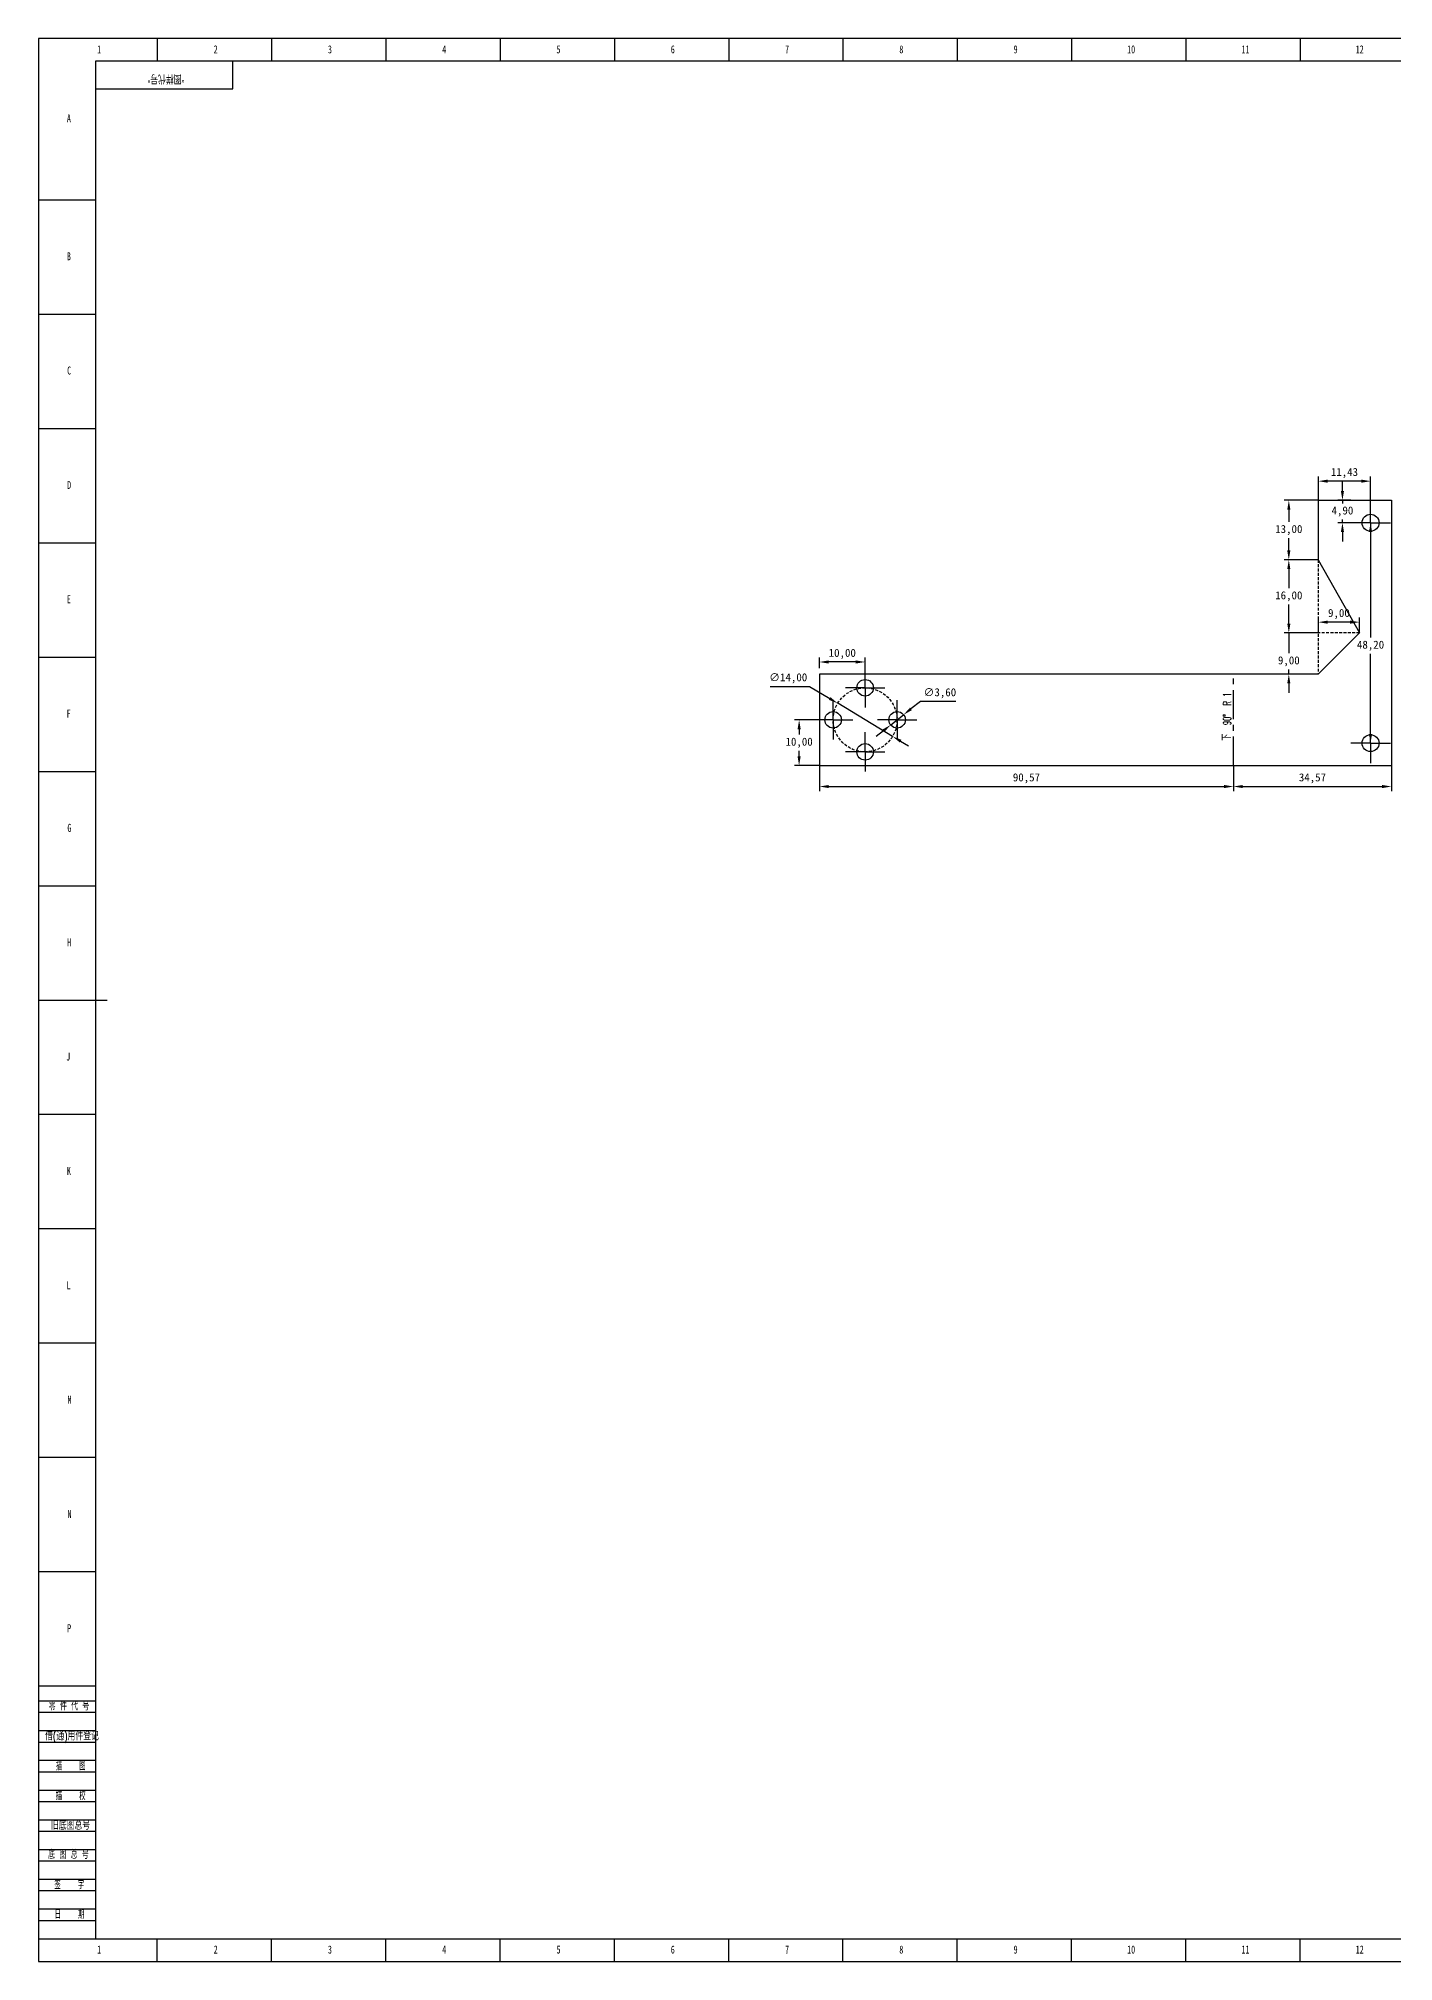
# Model space of a CAD drawing. Header units: millimetres. Extents: x 0 to 594, y 0 to 421.
# Drawn here: x 0 to 296.5, y 0 to 420.5 of the extents above; entities that cross this region are included whole.
import ezdxf

# ---------------------------------------------------------------- set-up
doc = ezdxf.new("R2010")
doc.units = ezdxf.units.MM
doc.header["$LTSCALE"] = 0.5
doc.header["$PDSIZE"] = -1
doc.linetypes.add('CENTERX2', pattern=[20.32, 12.7, -2.54, 2.54, -2.54])
doc.linetypes.add('HIDDEN', pattern=[1.905, 1.27, -0.635])
for name, color, linetype in [('10', 7, 'Continuous'), ('5', 7, 'Continuous'), ('9', 7, 'Continuous'), ('SLD-0', 7, 'Continuous')]:
    doc.layers.add(name, color=color, linetype=linetype)
doc.styles.add('SLDTEXTSTYLE0', font='TXT', dxfattribs={"width": 0.7, "bigfont": 'bigfont'})
doc.styles.add('SLDTEXTSTYLE2', font='TXT', dxfattribs={"width": 0.614286, "bigfont": 'bigfont'})
doc.styles.add('SLDTEXTSTYLE4', font='TXT', dxfattribs={"width": 0.566667, "bigfont": 'bigfont'})
doc.styles.add('SLDTEXTSTYLE5', font='TXT', dxfattribs={"width": 0.7})
doc.styles.add('SLDTEXTSTYLE6', font='TXT', dxfattribs={"width": 0.609091, "bigfont": 'bigfont'})
doc.dimstyles.new('ISO-25', dxfattribs={"dimtxt": 2.5, "dimasz": 2.5, "dimexe": 1.25, "dimexo": 0.625, "dimtad": 1, "dimtxsty": 'Standard', "dimcen": 2.5, "dimadec": 0, "dimazin": 0, "dimtfac": 1, "dimtmove": 0, "dimatfit": 3, "dimfxl": 1, "dimarcsym": 0})

# ---------------------------------------------------------------- blocks, each defined once
blk = doc.blocks.new('SW_CENTERMARKSYMBOL_1')
at = {"layer": '10', "color": 0}
for p, q in [((0, 2.5), (0, 4.35)), ((-2.5, 0), (-4.35, 0)), ((0, 0), (-2.5, 0)), ((0, 0), (0, 2.5)), ((0, 0), (0, -2.5)), ((0, 0), (2.5, 0)), ((2.5, 0), (4.35, 0)), ((0, -2.5), (0, -4.35))]:
    blk.add_line(p, q, dxfattribs=at)
blk = doc.blocks.new('SW_CENTERMARKSYMBOL_2')
at = {"layer": '10', "color": 0}
for p, q in [((0, 2.5), (0, 4.35)), ((-2.5, 0), (-4.35, 0)), ((0, 0), (-2.5, 0)), ((0, 0), (0, 2.5)), ((0, 0), (0, -2.5)), ((0, 0), (2.5, 0)), ((2.5, 0), (4.35, 0)), ((0, -2.5), (0, -4.35))]:
    blk.add_line(p, q, dxfattribs=at)
blk = doc.blocks.new('SW_CENTERMARKSYMBOL_5')
at = {"layer": '10', "color": 0}
for p, q in [((0, 2.5), (0, 4.3)), ((-2.5, 0), (-4.3, 0)), ((0, 0), (-2.5, 0)), ((0, 0), (0, 2.5)), ((0, 0), (0, -2.5)), ((0, 0), (2.5, 0)), ((2.5, 0), (4.3, 0)), ((0, -2.5), (0, -4.3))]:
    blk.add_line(p, q, dxfattribs=at)
blk = doc.blocks.new('SW_CENTERMARKSYMBOL_6')
at = {"layer": '10', "color": 0}
for p, q in [((0, 2.5), (0, 4.3)), ((-2.5, 0), (-4.3, 0)), ((0, 0), (-2.5, 0)), ((0, 0), (0, 2.5)), ((0, 0), (0, -2.5)), ((0, 0), (2.5, 0)), ((2.5, 0), (4.3, 0)), ((0, -2.5), (0, -4.3))]:
    blk.add_line(p, q, dxfattribs=at)
blk = doc.blocks.new('SW_CENTERMARKSYMBOL_7')
at = {"layer": '10', "color": 0}
for p, q in [((0, 2.5), (0, 4.3)), ((-2.5, 0), (-4.3, 0)), ((0, 0), (-2.5, 0)), ((0, 0), (0, 2.5)), ((0, 0), (0, -2.5)), ((0, 0), (2.5, 0)), ((2.5, 0), (4.3, 0)), ((0, -2.5), (0, -4.3))]:
    blk.add_line(p, q, dxfattribs=at)
blk = doc.blocks.new('SW_CENTERMARKSYMBOL_8')
at = {"layer": '10', "color": 0}
for p, q in [((0, 2.5), (0, 4.3)), ((-2.5, 0), (-4.3, 0)), ((0, 0), (-2.5, 0)), ((0, 0), (0, 2.5)), ((0, 0), (0, -2.5)), ((0, 0), (2.5, 0)), ((2.5, 0), (4.3, 0)), ((0, -2.5), (0, -4.3))]:
    blk.add_line(p, q, dxfattribs=at)
blk = doc.blocks.new('SW_CENTERMARKSYMBOL_10')
at = {"layer": '10', "color": 0}
for p, q in [((0, 2.5), (0, 4.35)), ((-2.5, 0), (-4.35, 0)), ((0, 0), (-2.5, 0)), ((0, 0), (0, 2.5)), ((0, 0), (0, -2.5)), ((0, 0), (2.5, 0)), ((2.5, 0), (4.35, 0)), ((0, -2.5), (0, -4.35))]:
    blk.add_line(p, q, dxfattribs=at)
blk = doc.blocks.new('SW_CENTERMARKSYMBOL_11')
at = {"layer": '10', "color": 0}
for p, q in [((0, 2.5), (0, 4.35)), ((-2.5, 0), (-4.35, 0)), ((0, 0), (-2.5, 0)), ((0, 0), (0, 2.5)), ((0, 0), (0, -2.5)), ((0, 0), (2.5, 0)), ((2.5, 0), (4.35, 0)), ((0, -2.5), (0, -4.35))]:
    blk.add_line(p, q, dxfattribs=at)
blk = doc.blocks.new('SW_CENTERMARKSYMBOL_14')
at = {"layer": '10', "color": 0}
for p, q in [((0, 2.5), (0, 4.3)), ((-2.5, 0), (-4.3, 0)), ((0, 0), (-2.5, 0)), ((0, 0), (0, 2.5)), ((0, 0), (0, -2.5)), ((0, 0), (2.5, 0)), ((2.5, 0), (4.3, 0)), ((0, -2.5), (0, -4.3))]:
    blk.add_line(p, q, dxfattribs=at)
blk = doc.blocks.new('SW_CENTERMARKSYMBOL_15')
at = {"layer": '10', "color": 0}
for p, q in [((0, 2.5), (0, 4.3)), ((-2.5, 0), (-4.3, 0)), ((0, 0), (-2.5, 0)), ((0, 0), (0, 2.5)), ((0, 0), (0, -2.5)), ((0, 0), (2.5, 0)), ((2.5, 0), (4.3, 0)), ((0, -2.5), (0, -4.3))]:
    blk.add_line(p, q, dxfattribs=at)
blk = doc.blocks.new('SW_CENTERMARKSYMBOL_16')
at = {"layer": '10', "color": 0}
for p, q in [((0, 2.5), (0, 4.3)), ((-2.5, 0), (-4.3, 0)), ((0, 0), (-2.5, 0)), ((0, 0), (0, 2.5)), ((0, 0), (0, -2.5)), ((0, 0), (2.5, 0)), ((2.5, 0), (4.3, 0)), ((0, -2.5), (0, -4.3))]:
    blk.add_line(p, q, dxfattribs=at)
blk = doc.blocks.new('SW_CENTERMARKSYMBOL_17')
at = {"layer": '10', "color": 0}
for p, q in [((0, 2.5), (0, 4.3)), ((-2.5, 0), (-4.3, 0)), ((0, 0), (-2.5, 0)), ((0, 0), (0, 2.5)), ((0, 0), (0, -2.5)), ((0, 0), (2.5, 0)), ((2.5, 0), (4.3, 0)), ((0, -2.5), (0, -4.3))]:
    blk.add_line(p, q, dxfattribs=at)
blk = doc.blocks.new('*D19')
at = {"color": 0, "lineweight": -2, "transparency": 16777216}
for p, q in [((170.85, 261.51), (170.85, 255.93)), ((261.42, 261.51), (261.42, 255.93)), ((172.89, 256.93), (259.38, 256.93))]:
    blk.add_line(p, q, dxfattribs=at)
at = {"color": 0, "transparency": 16777216}
for points in [[(172.89, 257.27), (172.89, 256.59), (170.85, 256.93)], [(259.38, 257.27), (259.38, 256.59), (261.42, 256.93)]]:
    blk.add_solid(points, dxfattribs=at)
at = {"layer": 'Defpoints', "color": 0, "transparency": 16777216}
for p in [(170.85, 261.51), (261.42, 261.51), (261.42, 256.93)]:
    blk.add_point(p, dxfattribs=at)
at = {"color": 0, "transparency": 16777216, "insert": (216.14, 258.71), "char_height": 1.75, "attachment_point": 5}
blk.add_mtext('90,57', dxfattribs=at)
blk = doc.blocks.new('*D23')
at = {"color": 0, "lineweight": -2, "transparency": 16777216}
for p, q in [((160.08, 278.81), (168.71, 278.81)), ((168.71, 278.81), (173.11, 276.17)), ((186.85, 267.9), (174.85, 275.12)), ((188.6, 266.85), (190.35, 265.8))]:
    blk.add_line(p, q, dxfattribs=at)
at = {"color": 0, "transparency": 16777216}
for points in [[(173.28, 276.46), (172.93, 275.88), (174.85, 275.12)], [(188.78, 267.14), (188.43, 266.56), (186.85, 267.9)]]:
    blk.add_solid(points, dxfattribs=at)
at = {"layer": 'Defpoints', "color": 0, "transparency": 16777216}
for p in [(174.85, 275.12), (186.85, 267.9)]:
    blk.add_point(p, dxfattribs=at)
at = {"color": 0, "transparency": 16777216, "insert": (164.02, 280.59), "char_height": 1.75, "attachment_point": 5}
blk.add_mtext('∅14,00', dxfattribs=at)
blk = doc.blocks.new('*D24')
at = {"color": 0, "lineweight": -2, "transparency": 16777216}
for p, q in [((170.85, 282.81), (170.85, 285.16)), ((178.81, 284.16), (172.89, 284.16)), ((180.85, 282.81), (180.85, 285.16))]:
    blk.add_line(p, q, dxfattribs=at)
at = {"color": 0, "transparency": 16777216}
for points in [[(172.89, 284.5), (172.89, 283.82), (170.85, 284.16)], [(178.81, 284.5), (178.81, 283.82), (180.85, 284.16)]]:
    blk.add_solid(points, dxfattribs=at)
at = {"layer": 'Defpoints', "color": 0, "transparency": 16777216}
for p in [(170.85, 284.16), (170.85, 282.81), (180.85, 282.81)]:
    blk.add_point(p, dxfattribs=at)
at = {"color": 0, "transparency": 16777216, "insert": (175.85, 285.94), "char_height": 1.75, "attachment_point": 5}
blk.add_mtext('10,00', dxfattribs=at)
blk = doc.blocks.new('*D25')
at = {"color": 0, "lineweight": -2, "transparency": 16777216}
for p, q in [((170.85, 271.51), (165.41, 271.51)), ((166.41, 269.47), (166.41, 268.29)), ((170.85, 261.51), (165.41, 261.51)), ((166.41, 263.55), (166.41, 264.73))]:
    blk.add_line(p, q, dxfattribs=at)
at = {"color": 0, "transparency": 16777216}
for points in [[(166.07, 269.47), (166.75, 269.47), (166.41, 271.51)], [(166.07, 263.55), (166.75, 263.55), (166.41, 261.51)]]:
    blk.add_solid(points, dxfattribs=at)
at = {"layer": 'Defpoints', "color": 0, "transparency": 16777216}
for p in [(166.41, 271.51), (170.85, 271.51), (170.85, 261.51)]:
    blk.add_point(p, dxfattribs=at)
at = {"color": 0, "transparency": 16777216, "insert": (166.41, 266.51), "char_height": 1.75, "attachment_point": 5}
blk.add_mtext('10,00', dxfattribs=at)
blk = doc.blocks.new('*D26')
at = {"color": 0, "lineweight": -2, "transparency": 16777216}
for p, q in [((280, 306.51), (272.54, 306.51)), ((273.54, 304.47), (273.54, 300.29)), ((273.54, 292.55), (273.54, 296.73)), ((280, 290.51), (272.54, 290.51))]:
    blk.add_line(p, q, dxfattribs=at)
at = {"color": 0, "transparency": 16777216}
for points in [[(273.2, 304.47), (273.88, 304.47), (273.54, 306.51)], [(273.2, 292.55), (273.88, 292.55), (273.54, 290.51)]]:
    blk.add_solid(points, dxfattribs=at)
at = {"layer": 'Defpoints', "color": 0, "transparency": 16777216}
for p in [(280, 306.51), (273.54, 290.51), (280, 290.51)]:
    blk.add_point(p, dxfattribs=at)
at = {"color": 0, "transparency": 16777216, "insert": (273.54, 298.51), "char_height": 1.75, "attachment_point": 5}
blk.add_mtext('16,00', dxfattribs=at)
blk = doc.blocks.new('*D27')
at = {"color": 0, "lineweight": -2, "transparency": 16777216}
for p, q in [((273.54, 292.55), (273.54, 294.59)), ((280, 290.51), (272.54, 290.51)), ((273.54, 290.51), (273.54, 286.08)), ((273.54, 281.51), (273.54, 282.51)), ((280, 281.51), (272.54, 281.51)), ((273.54, 279.47), (273.54, 277.43))]:
    blk.add_line(p, q, dxfattribs=at)
at = {"color": 0, "transparency": 16777216}
for points in [[(273.2, 292.55), (273.88, 292.55), (273.54, 290.51)], [(273.2, 279.47), (273.88, 279.47), (273.54, 281.51)]]:
    blk.add_solid(points, dxfattribs=at)
at = {"layer": 'Defpoints', "color": 0, "transparency": 16777216}
for p in [(280, 290.51), (273.54, 281.51), (280, 281.51)]:
    blk.add_point(p, dxfattribs=at)
at = {"color": 0, "transparency": 16777216, "insert": (273.54, 284.29), "char_height": 1.75, "attachment_point": 5}
blk.add_mtext('9,00', dxfattribs=at)
blk = doc.blocks.new('*D28')
at = {"color": 0, "lineweight": -2, "transparency": 16777216}
for p, q in [((280, 290.51), (280, 293.87)), ((286.96, 292.87), (282.04, 292.87)), ((289, 290.51), (289, 293.87))]:
    blk.add_line(p, q, dxfattribs=at)
at = {"color": 0, "transparency": 16777216}
for points in [[(282.04, 293.21), (282.04, 292.53), (280, 292.87)], [(286.96, 293.21), (286.96, 292.53), (289, 292.87)]]:
    blk.add_solid(points, dxfattribs=at)
at = {"layer": 'Defpoints', "color": 0, "transparency": 16777216}
for p in [(280, 292.87), (280, 290.51), (289, 290.51)]:
    blk.add_point(p, dxfattribs=at)
at = {"color": 0, "transparency": 16777216, "insert": (284.5, 294.65), "char_height": 1.75, "attachment_point": 5}
blk.add_mtext('9,00', dxfattribs=at)
blk = doc.blocks.new('*D29')
at = {"color": 0, "lineweight": -2, "transparency": 16777216}
for p, q in [((280, 319.51), (272.54, 319.51)), ((273.54, 317.47), (273.54, 314.79)), ((273.54, 308.55), (273.54, 311.23)), ((280, 306.51), (272.54, 306.51))]:
    blk.add_line(p, q, dxfattribs=at)
at = {"color": 0, "transparency": 16777216}
for points in [[(273.2, 317.47), (273.88, 317.47), (273.54, 319.51)], [(273.2, 308.55), (273.88, 308.55), (273.54, 306.51)]]:
    blk.add_solid(points, dxfattribs=at)
at = {"layer": 'Defpoints', "color": 0, "transparency": 16777216}
for p in [(280, 319.51), (273.54, 306.51), (280, 306.51)]:
    blk.add_point(p, dxfattribs=at)
at = {"color": 0, "transparency": 16777216, "insert": (273.54, 313.01), "char_height": 1.75, "attachment_point": 5}
blk.add_mtext('13,00', dxfattribs=at)
blk = doc.blocks.new('*D31')
at = {"color": 0, "lineweight": -2, "transparency": 16777216}
for p, q in [((192.94, 275.54), (190.86, 273.9)), ((200.7, 275.54), (192.94, 275.54)), ((184.84, 269.12), (183.25, 267.86)), ((186.44, 270.39), (189.26, 272.63))]:
    blk.add_line(p, q, dxfattribs=at)
at = {"color": 0, "transparency": 16777216}
for points in [[(190.65, 274.16), (191.07, 273.63), (189.26, 272.63)], [(184.63, 269.39), (185.06, 268.86), (186.44, 270.39)]]:
    blk.add_solid(points, dxfattribs=at)
at = {"layer": 'Defpoints', "color": 0, "transparency": 16777216}
for p in [(186.44, 270.39), (189.26, 272.63)]:
    blk.add_point(p, dxfattribs=at)
at = {"color": 0, "transparency": 16777216, "insert": (197.2, 277.32), "char_height": 1.75, "attachment_point": 5}
blk.add_mtext('∅3,60', dxfattribs=at)
blk = doc.blocks.new('*D37')
at = {"color": 0, "lineweight": -2, "transparency": 16777216}
for p, q in [((291.42, 314.61), (292.42, 314.61)), ((291.42, 312.57), (291.42, 289.5)), ((291.42, 268.45), (291.42, 285.93)), ((291.42, 266.41), (292.42, 266.41))]:
    blk.add_line(p, q, dxfattribs=at)
at = {"color": 0, "transparency": 16777216}
for points in [[(291.08, 312.57), (291.76, 312.57), (291.42, 314.61)], [(291.08, 268.45), (291.76, 268.45), (291.42, 266.41)]]:
    blk.add_solid(points, dxfattribs=at)
at = {"layer": 'Defpoints', "color": 0, "transparency": 16777216}
for p in [(291.42, 314.61), (291.42, 314.61), (291.42, 266.41)]:
    blk.add_point(p, dxfattribs=at)
at = {"color": 0, "transparency": 16777216, "insert": (291.42, 287.72), "char_height": 1.75, "attachment_point": 5}
blk.add_mtext('48,20', dxfattribs=at)
blk = doc.blocks.new('*D38')
at = {"color": 0, "lineweight": -2, "transparency": 16777216}
for p, q in [((280, 318.96), (280, 324.7)), ((291.42, 318.96), (291.42, 324.7)), ((289.38, 323.7), (282.04, 323.7))]:
    blk.add_line(p, q, dxfattribs=at)
at = {"color": 0, "transparency": 16777216}
for points in [[(282.04, 324.04), (282.04, 323.36), (280, 323.7)], [(289.38, 324.04), (289.38, 323.36), (291.42, 323.7)]]:
    blk.add_solid(points, dxfattribs=at)
at = {"layer": 'Defpoints', "color": 0, "transparency": 16777216}
for p in [(280, 323.7), (280, 318.96), (291.42, 318.96)]:
    blk.add_point(p, dxfattribs=at)
at = {"color": 0, "transparency": 16777216, "insert": (285.71, 325.48), "char_height": 1.75, "attachment_point": 5}
blk.add_mtext('11,43', dxfattribs=at)
blk = doc.blocks.new('*D39')
at = {"color": 0, "lineweight": -2, "transparency": 16777216}
for p, q in [((285.27, 321.55), (285.27, 323.59)), ((287.07, 319.51), (284.27, 319.51)), ((285.27, 319.51), (285.27, 318.84)), ((287.07, 314.61), (284.27, 314.61)), ((285.27, 314.61), (285.27, 315.28)), ((285.27, 312.57), (285.27, 310.53))]:
    blk.add_line(p, q, dxfattribs=at)
at = {"color": 0, "transparency": 16777216}
for points in [[(284.93, 321.55), (285.61, 321.55), (285.27, 319.51)], [(284.93, 312.57), (285.61, 312.57), (285.27, 314.61)]]:
    blk.add_solid(points, dxfattribs=at)
at = {"layer": 'Defpoints', "color": 0, "transparency": 16777216}
for p in [(285.27, 319.51), (287.07, 319.51), (287.07, 314.61)]:
    blk.add_point(p, dxfattribs=at)
at = {"color": 0, "transparency": 16777216, "insert": (285.27, 317.06), "char_height": 1.75, "attachment_point": 5}
blk.add_mtext('4,90', dxfattribs=at)
blk = doc.blocks.new('*D44')
at = {"color": 0, "lineweight": -2, "transparency": 16777216}
for p, q in [((261.42, 261.51), (261.42, 255.93)), ((296, 261.51), (296, 255.93)), ((263.46, 256.93), (293.96, 256.93))]:
    blk.add_line(p, q, dxfattribs=at)
at = {"color": 0, "transparency": 16777216}
for points in [[(263.46, 257.27), (263.46, 256.59), (261.42, 256.93)], [(293.96, 257.27), (293.96, 256.59), (296, 256.93)]]:
    blk.add_solid(points, dxfattribs=at)
at = {"layer": 'Defpoints', "color": 0, "transparency": 16777216}
for p in [(261.42, 261.51), (296, 261.51), (296, 256.93)]:
    blk.add_point(p, dxfattribs=at)
at = {"color": 0, "transparency": 16777216, "insert": (278.71, 258.71), "char_height": 1.75, "attachment_point": 5}
blk.add_mtext('34,57', dxfattribs=at)

msp = doc.modelspace()

# ---------------------------------------------------------------- linework, layer by layer
at = {"color": 7, "linetype": 'Continuous', "lineweight": 30}
for p, q in [((279.995, 319.51), (279.995, 306.51)), ((279.995, 306.51), (288.995, 290.51)), ((279.995, 281.51), (288.995, 290.51)), ((170.854, 281.51), (170.854, 261.51)), ((279.995, 281.51), (170.854, 281.51))]:
    msp.add_line(p, q, dxfattribs=at)
at = {"lineweight": 30}
for p, q in [((279.995, 319.51), (295.995, 319.51)), ((295.995, 319.51), (295.995, 261.51)), ((170.854, 261.51), (261.424, 261.51)), ((261.424, 261.51), (295.995, 261.51))]:
    msp.add_line(p, q, dxfattribs=at)
at = {"linetype": 'HIDDEN'}
for p, q in [((279.995, 306.51), (279.995, 281.51)), ((288.995, 290.51), (279.995, 290.51))]:
    msp.add_line(p, q, dxfattribs=at)
at = {"color": 7, "linetype": 'CENTERX2'}
msp.add_line((261.424, 261.51), (261.424, 281.51), dxfattribs=at)
at = {"color": 7, "linetype": 'Continuous', "lineweight": 25}
for centre, radius in [((291.42, 314.61), 1.85), ((180.854, 278.51), 1.8), ((173.854, 271.51), 1.8), ((187.854, 271.51), 1.8), ((180.854, 264.51), 1.8), ((291.42, 266.41), 1.85)]:
    msp.add_circle(centre, radius, dxfattribs=at)
at = {"linetype": 'HIDDEN'}
msp.add_circle((180.854, 271.51), 7, dxfattribs=at)
at = {"layer": '5', "color": 7}
for p, q in [((594.5, 420.5), (0, 420.5)), ((0, 420.5), (0, 0)), ((0, 57), (12.5, 57)), ((0, 54.5), (12.5, 54.5)), ((0, 50.5), (12.5, 50.5)), ((0, 48), (12.5, 48)), ((0, 44), (12.5, 44)), ((0, 41.5), (12.5, 41.5)), ((0, 37.5), (12.5, 37.5)), ((0, 35), (12.5, 35)), ((0, 31), (12.5, 31)), ((0, 28.5), (12.5, 28.5)), ((0, 24.5), (12.5, 24.5)), ((0, 22), (12.5, 22)), ((0, 18), (12.5, 18)), ((0, 15.5), (12.5, 15.5)), ((0, 11.5), (12.5, 11.5)), ((0, 9), (12.5, 9)), ((0, 0), (594.5, 0))]:
    msp.add_line(p, q, dxfattribs=at)
at = {"layer": '5'}
for p, q in [((26, 420.5), (26, 415.525)), ((51, 420.5), (51, 415.525)), ((76, 420.5), (76, 415.525)), ((101, 420.5), (101, 415.525)), ((126, 420.5), (126, 415.525)), ((151, 420.5), (151, 415.525)), ((176, 420.5), (176, 415.525)), ((201, 420.5), (201, 415.525)), ((226, 420.5), (226, 415.525)), ((251, 420.5), (251, 415.525)), ((276, 420.5), (276, 415.525)), ((0, 385.25), (12.5, 385.25)), ((0, 360.25), (12.5, 360.25)), ((0, 335.25), (12.5, 335.25)), ((0, 310.25), (12.5, 310.25)), ((0, 285.25), (12.5, 285.25)), ((0, 260.25), (12.5, 260.25)), ((0, 235.25), (12.5, 235.25)), ((0, 185.25), (12.5, 185.25)), ((0, 160.25), (12.5, 160.25)), ((0, 135.25), (12.5, 135.25)), ((0, 110.25), (12.5, 110.25)), ((0, 85.25), (12.5, 85.25)), ((0, 60.25), (12.5, 60.25)), ((26, 0), (26, 5)), ((51, 0), (51, 5)), ((76, 0), (76, 5)), ((101, 0), (101, 5)), ((126, 0), (126, 5)), ((151, 0), (151, 5)), ((176, 0), (176, 5)), ((201, 0), (201, 5)), ((226, 0), (226, 5)), ((251, 0), (251, 5)), ((276, 0), (276, 5))]:
    msp.add_line(p, q, dxfattribs=at)
at = {"layer": '5', "color": 7, "lineweight": 25}
for p, q in [((589.5, 415.525), (12.5, 415.525)), ((12.5, 415.525), (12.5, 5)), ((42.5, 409.5), (42.5, 415.5)), ((12.5, 409.5), (42.5, 409.5)), ((0, 5), (589.5, 5))]:
    msp.add_line(p, q, dxfattribs=at)
at = {"layer": '5', "lineweight": 25}
msp.add_line((0, 210.25), (15, 210.25), dxfattribs=at)

# ---------------------------------------------------------------- block references
at = {"layer": '10'}
for name, p in [('SW_CENTERMARKSYMBOL_2', (291.42, 314.61)), ('SW_CENTERMARKSYMBOL_11', (291.42, 314.61)), ('SW_CENTERMARKSYMBOL_7', (180.854, 278.51)), ('SW_CENTERMARKSYMBOL_16', (180.854, 278.51)), ('SW_CENTERMARKSYMBOL_8', (173.854, 271.51)), ('SW_CENTERMARKSYMBOL_17', (173.854, 271.51)), ('SW_CENTERMARKSYMBOL_6', (187.854, 271.51)), ('SW_CENTERMARKSYMBOL_15', (187.854, 271.51)), ('SW_CENTERMARKSYMBOL_1', (291.42, 266.41)), ('SW_CENTERMARKSYMBOL_10', (291.42, 266.41)), ('SW_CENTERMARKSYMBOL_5', (180.854, 264.51)), ('SW_CENTERMARKSYMBOL_14', (180.854, 264.51))]:
    msp.add_blockref(name, p, dxfattribs=at)

# ---------------------------------------------------------------- texts
at = {"color": 7, "linetype": 'Continuous', "lineweight": 0, "insert": (259.147, 272.219), "char_height": 1.75, "attachment_point": 2, "rotation": 90, "style": 'SLDTEXTSTYLE6'}
msp.add_mtext('下  90°  R 1', dxfattribs=at)
at = {"layer": '10', "char_height": 1.75, "attachment_point": 2, "style": 'SLDTEXTSTYLE5'}
for s, insert in [('1', (13.272, 418.997)), ('2', (38.772, 418.997)), ('3', (63.772, 418.997)), ('4', (88.772, 418.997)), ('5', (113.772, 418.997)), ('6', (138.773, 418.997)), ('7', (163.773, 418.997)), ('8', (188.773, 418.997)), ('9', (213.773, 418.997)), ('10', (239.044, 418.997)), ('11', (264.044, 418.997)), ('12', (289.044, 418.997)), ('A', (6.66, 403.892)), ('B', (6.66, 373.747)), ('C', (6.714, 348.767)), ('D', (6.715, 323.747)), ('E', (6.659, 298.767)), ('F', (6.612, 273.747)), ('G', (6.77, 248.767)), ('H', (6.715, 223.747)), ('J', (6.508, 198.767)), ('K', (6.66, 173.747)), ('L', (6.59, 148.767)), ('M', (6.799, 123.747)), ('N', (6.774, 98.767)), ('P', (6.722, 73.747)), ('1', (13.272, 3.497)), ('2', (38.772, 3.497)), ('3', (63.772, 3.497)), ('4', (88.772, 3.497)), ('5', (113.772, 3.497)), ('6', (138.773, 3.497)), ('7', (163.773, 3.497)), ('8', (188.773, 3.497)), ('9', (213.773, 3.497)), ('10', (239.044, 3.497)), ('11', (264.044, 3.497)), ('12', (289.044, 3.497))]:
    msp.add_mtext(s, dxfattribs=dict(at, insert=insert))
at = {"layer": '9', "color": 7, "char_height": 1.75}
for s, insert, attachment_point, style in [('零 件 代 号', (2.241, 56.68), 1, 'SLDTEXTSTYLE2'), ('借(通)用件登记', (1.466, 50.138), 1, 'SLDTEXTSTYLE0'), ('描    图', (7.067, 43.588), 2, 'SLDTEXTSTYLE4'), ('描    校', (7.05, 37.068), 2, 'SLDTEXTSTYLE4'), ('旧底图总号', (2.73, 30.6), 1, 'SLDTEXTSTYLE0'), ('底 图 总 号', (2.106, 24.217), 1, 'SLDTEXTSTYLE2'), ('签    字', (6.743, 17.596), 2, 'SLDTEXTSTYLE4'), ('日    期', (6.782, 11.117), 2, 'SLDTEXTSTYLE4')]:
    msp.add_mtext(s, dxfattribs=dict(at, insert=insert, attachment_point=attachment_point, style=style))
at = {"layer": 'SLD-0', "insert": (27.879, 410.869), "char_height": 1.75, "attachment_point": 2, "rotation": 180, "style": 'SLDTEXTSTYLE0'}
msp.add_mtext('“图样代号”', dxfattribs=at)

# ---------------------------------------------------------------- dimensions: what is measured, and where the dimension line sits
for base, p1, p2, picture, middle in [((279.99524705, 323.699324667), (291.42024705, 318.959664353), (279.99524705, 318.959664353), '*D38', (285.70774705, 325.482158)), ((279.995, 292.869), (288.995, 290.51), (279.995, 290.51), '*D28', (284.495, 294.652)), ((170.854, 284.16), (180.854, 282.81), (170.854, 282.81), '*D24', (175.854, 285.943)), ((261.424, 256.93), (170.854, 261.51), (261.424, 261.51), '*D19', (216.139, 258.713)), ((295.995, 256.93), (261.424, 261.51), (295.995, 261.51), '*D44', (278.71, 258.713))]:
    dim = msp.add_linear_dim(base=base, p1=p1, p2=p2, dimstyle='ISO-25', override={"dimtxt": 1.75, "dimasz": 2.04, "dimexe": 1, "dimexo": 0, "dimgap": 0.762, "dimtih": 1, "dimtoh": 1, "dimzin": 0, "dimadec": 2, "dimtzin": 0})
    dim.commit()
    dim.dimension.update_dxf_attribs({"geometry": picture, "text_midpoint": middle})
for base, p1, p2, picture, middle in [((285.267, 319.51), (287.07, 314.61), (287.07, 319.51), '*D39', (285.267, 317.06)), ((273.545, 306.51), (279.995, 319.51), (279.995, 306.51), '*D29', (273.545, 313.01)), ((273.545, 290.51), (279.995, 306.51), (279.995, 290.51), '*D26', (273.545, 298.51)), ((166.406, 271.51), (170.854, 261.51), (170.854, 271.51), '*D25', (166.406, 266.51))]:
    dim = msp.add_linear_dim(base=base, p1=p1, p2=p2, angle=90, dimstyle='ISO-25', override={"dimtxt": 1.75, "dimasz": 2.04, "dimexe": 1, "dimexo": 0, "dimgap": 0.762, "dimtih": 1, "dimtoh": 1, "dimzin": 0, "dimadec": 2, "dimtzin": 0})
    dim.commit()
    dim.dimension.update_dxf_attribs({"geometry": picture, "text_midpoint": middle})
for base, p1, p2, picture, middle in [((291.42, 314.61), (291.42, 266.41), (291.42, 314.61), '*D37', (291.42, 287.716)), ((273.545, 281.51), (279.995, 290.51), (279.995, 281.51), '*D27', (273.545, 284.295))]:
    dim = msp.add_linear_dim(base=base, p1=p1, p2=p2, angle=90, dimstyle='ISO-25', override={"dimtxt": 1.75, "dimasz": 2.04, "dimexe": 1, "dimexo": 0, "dimgap": 0.762, "dimtih": 1, "dimtoh": 1, "dimzin": 0, "dimadec": 2, "dimtzin": 0})
    dim.commit()
    dim.dimension.update_dxf_attribs({"geometry": picture, "text_midpoint": middle, "dimtype": 160})
for p1, p2, picture, middle in [((186.852, 267.902), (174.855, 275.117), '*D23', (164.015, 278.81)), ((186.443, 270.391), (189.264, 272.628), '*D31', (197.2, 275.542))]:
    dim = msp.add_diameter_dim_2p(p1=p1, p2=p2, dimstyle='ISO-25', override={"dimtxt": 1.75, "dimasz": 2.04, "dimexe": 1, "dimexo": 0, "dimgap": 0.762, "dimtih": 1, "dimtoh": 1, "dimzin": 0, "dimadec": 2, "dimtzin": 0})
    dim.commit()
    dim.dimension.update_dxf_attribs({"geometry": picture, "text_midpoint": middle, "dimtype": 163})

doc.saveas('drawing.dxf')
